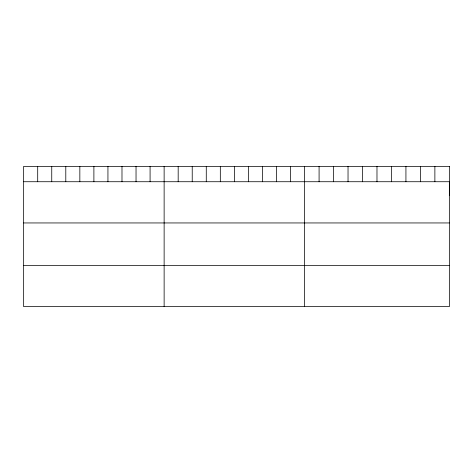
<?xml version="1.0" encoding="UTF-8"?>
<svg xmlns="http://www.w3.org/2000/svg" width="473" height="473" viewBox="0 0 473 473"><rect width="100%" height="100%" fill="white"/><g stroke="black" fill="none" stroke-linecap="round" stroke-linejoin="round"><path stroke-width="0.71" d="M449.35 195.467L449.35 181.727L23.65 181.727M23.65 222.949L449.35 222.949M23.65 265.424L449.35 265.424M434.876 166.354L434.876 181.727M420.402 166.354L420.402 181.727M405.929 166.354L405.929 181.727M391.455 166.354L391.455 181.727M376.981 166.354L376.981 181.727M362.507 166.354L362.507 181.727M348.033 166.354L348.033 181.727M333.56 166.354L333.56 181.727M319.086 166.354L319.086 181.727M304.612 166.354L304.612 306.646M290.564 166.354L290.564 181.727M276.516 166.354L276.516 181.727M262.468 166.354L262.468 181.727M248.42 166.354L248.42 181.727M234.371 166.354L234.371 181.727M220.323 166.354L220.323 181.727M206.275 166.354L206.275 181.727M192.227 166.354L192.227 181.727M178.179 166.354L178.179 181.727M164.131 166.354L164.131 306.646M150.083 166.354L150.083 181.727M136.035 166.354L136.035 181.727M121.987 166.354L121.987 181.727M107.939 166.354L107.939 181.727M93.891 166.354L93.891 181.727M79.842 166.354L79.842 181.727M65.794 166.354L65.794 181.727M51.746 166.354L51.746 181.727M37.698 166.354L37.698 181.727M449.35 166.354L23.65 166.354L23.65 306.646L449.35 306.646L449.35 166.354"/></g></svg>
